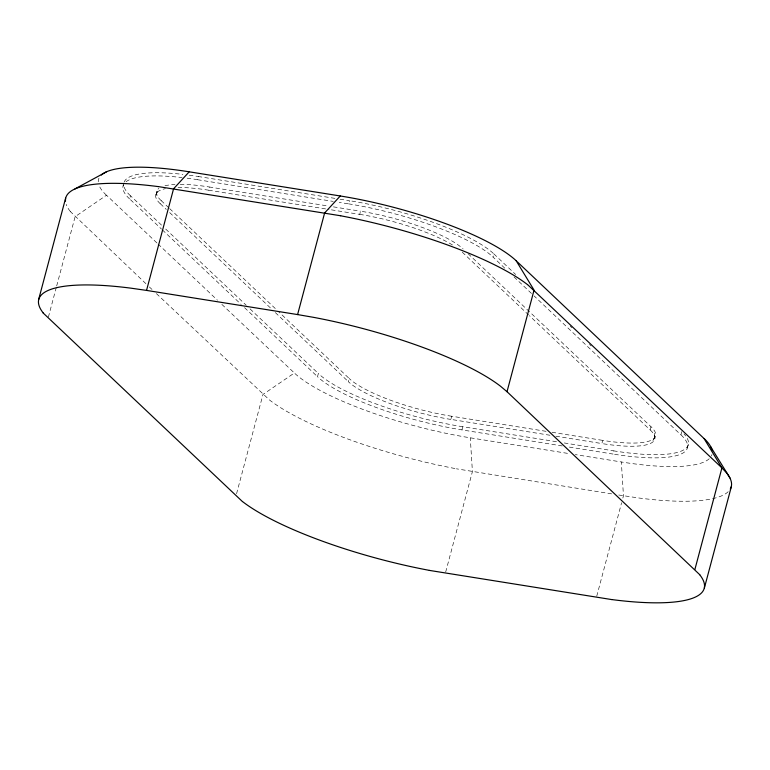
<?xml version="1.0" encoding="UTF-8"?>
<svg xmlns="http://www.w3.org/2000/svg" width="770" height="770" viewBox="0 0 770 770"><rect width="100%" height="100%" fill="white"/><g stroke="black" fill="none" stroke-linecap="round" stroke-linejoin="round"><path stroke-width="0.58" stroke-dasharray="3.85 2.89" d="M48.385 317.125L56.374 287.104M56.682 285.949L75.114 216.678L106.501 195.224L157.176 243.185M123.084 186.176L123.931 183M187.129 178.178A116.597 27.412 14.9 0 1 197.553 179.699L198.4 176.532L335.287 198.439M178.005 187.505A82.785 19.471 14.9 0 1 208.66 190.2L209.517 187.033L328.694 206.1M236.563 493.743L262.984 394.461L294.371 372.998A142.007 33.389 14.9 0 0 470.326 437.822L569.415 453.655M331.389 209.844L359.706 214.378L360.553 211.201A82.785 19.471 14.9 0 1 463.117 248.98M562.244 445.945L461.942 429.901A116.597 27.412 14.9 0 1 317.5 376.703L318.366 373.527L247.911 306.864M450.874 419.429A82.794 19.471 14.9 0 1 348.281 381.622L349.147 378.445L278.702 311.783M504.774 268.181L493.031 257.065L493.868 253.898A116.597 27.412 14.9 0 0 349.416 200.672M461.942 429.901L462.789 426.724L557.191 441.826M445.686 572.033L472.414 471.596L470.287 437.793M555.863 436.195L601.88 443.558L602.727 440.382A82.794 19.471 14.9 0 0 651.035 426.753L468.122 253.734M569.328 447.081L612.987 454.059L613.834 450.883A116.597 27.412 14.9 0 0 684.02 433.914M596.74 596.201L621.621 502.685M622.843 498.065L623.459 495.755L621.342 461.962L575.315 454.598M650.948 426.744L650.111 429.92L529.337 315.633M681.739 431.672L680.892 434.838L534.12 295.959M687.456 447.601L688.303 444.425M155.771 194.8L158.514 189.978M652.883 440.623L655.626 435.801M340.013 199.189L349.455 200.701L348.608 203.877L339.166 202.366M197.563 179.708L333.266 201.422M333.41 206.861L360.553 211.201M208.67 190.209L329.031 209.469M546.084 431.325L451.682 416.224L450.845 419.39L549.963 435.252M551.984 432.268L602.727 440.382M564.275 442.962L613.834 450.883M611.659 493.868L456.379 468.805M618.743 495.004L638.917 498.007A168.726 39.674 14.9 0 0 728.353 491.53M493.868 253.898L515.679 274.524M570.195 326.114L571.869 327.702M589.483 344.363L591.158 345.951M513.994 276.911L533.283 295.16M462.241 252.146L528.499 314.843M168.832 207.823L161.286 200.681L160.439 203.848L166.31 209.411M169.669 208.612L277.027 310.195M169.669 212.578L271.146 308.606M275.342 312.582L348.31 381.622M161.527 225.119L130.496 195.753L129.649 198.93L161.517 229.085M165.723 229.085L246.236 305.276M162.364 229.883L241.193 304.477M244.552 307.654L317.519 376.703M158.052 244.013L217.477 300.233M221.847 304.371L294.371 372.998M145.886 283.658L70.234 211.442M149.38 286.969L152.008 289.443M156.377 293.582L269.452 399.957A168.726 39.674 14.9 0 0 456.36 468.776M654.462 433.221L654.779 438.967M156.608 191.624L156.926 197.38M70.32 211.461A168.717 39.674 14.9 0 1 66.191 204.368M711.981 454.493A142.007 33.389 14.9 0 1 711.384 455.994M709.237 458.737A142.007 33.389 14.9 0 1 621.351 461.971M106.404 195.205A142.007 33.389 14.9 0 1 99.272 185.897M98.271 181.778A142.007 33.389 14.9 0 1 98.984 178.149M462.818 426.753A116.597 27.412 14.9 0 1 318.347 373.527M129.562 198.91A116.597 27.412 14.9 0 1 123.47 184.906M125.972 181.835A116.597 27.412 14.9 0 1 182.095 177.562M130.399 195.734A116.597 27.412 14.9 0 1 123.729 184.713M124.182 182.038A116.597 27.412 14.9 0 1 182.933 174.386M189.247 175.175A116.597 27.412 14.9 0 1 198.4 176.523M348.569 203.848A116.597 27.412 14.9 0 1 493.05 257.074M680.988 434.858A116.597 27.412 14.9 0 1 612.997 454.069M160.352 203.838A82.785 19.471 14.9 0 1 165.444 188.65M161.2 200.662A82.785 19.471 14.9 0 1 158.88 188.371M164.944 185.791A82.785 19.471 14.9 0 1 174.992 184.453M180.209 184.328A82.785 19.471 14.9 0 1 209.507 187.023M451.721 416.252A82.794 19.471 14.9 0 1 349.128 378.445M359.677 214.349A82.785 19.471 14.9 0 1 453.183 245.399M650.198 429.93A82.794 19.471 14.9 0 1 601.89 443.568"/><path stroke-width="1.16" d="M38.577 299.771L65.614 198.179M43.293 313.053A168.717 39.674 14.9 0 1 131.131 288.192L146.541 290.406L173.568 188.814L189.208 171.816L340.263 195.975A142.007 33.389 14.9 0 1 516.198 260.77M146.541 290.406L297.595 314.574L324.622 212.972L340.263 195.975M699.766 574.718L507.016 391.699L534.053 290.107L516.179 260.77L704.05 438.544L721.923 467.881L726.803 473.127M694.887 569.482L721.923 467.881L527.585 284.611M704.386 587.982L731.423 486.39M74.969 188.91L106.356 171.903M158.12 186.561L340.648 215.764M611.88 599.599L429.352 570.397M297.595 314.574L313.621 317.356A168.717 39.674 14.9 0 1 500.471 386.194L507.016 391.699M242.415 501.549L43.197 313.034M710.758 446.898L729.979 477.968M699.67 574.699A168.726 39.674 14.9 0 1 611.842 599.57M429.333 570.368A168.726 39.674 14.9 0 1 242.502 501.559M340.677 215.792A168.717 39.674 14.9 0 1 527.498 284.602M726.707 473.107A168.726 39.674 14.9 0 1 730.268 489.075M65.498 201.162A168.717 39.674 14.9 0 1 158.158 186.59M101.313 175.031A142.007 33.389 14.9 0 1 189.199 171.806M704.146 438.563A142.007 33.389 14.9 0 1 712.135 450.671"/></g></svg>
